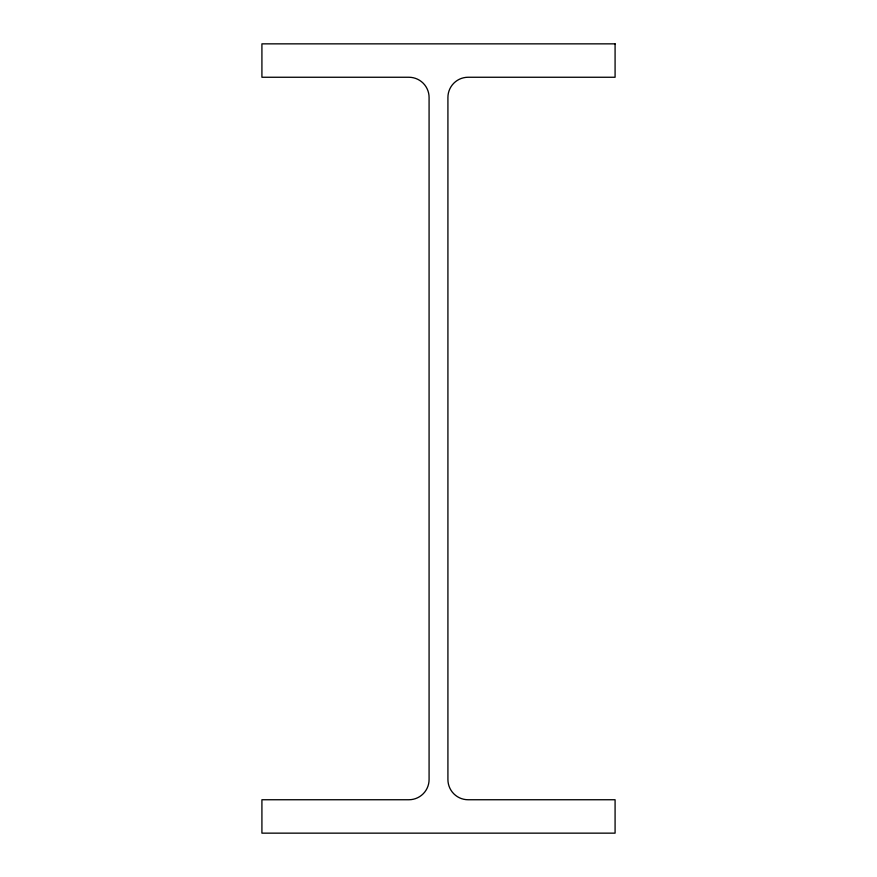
<?xml version="1.0" encoding="UTF-8"?>
<svg xmlns="http://www.w3.org/2000/svg" width="877" height="877" viewBox="0 0 877 877"><rect width="100%" height="100%" fill="white"/><g stroke="black" fill="none" stroke-linecap="round" stroke-linejoin="round"><path stroke-width="1.32" d="M615.084 43.85L261.916 43.85L261.916 77.253L408.879 77.253A20.215 20.215 0 0 1 429.083 97.468L429.083 779.532A20.215 20.215 0 0 1 408.879 799.747L261.916 799.747L261.916 833.15L615.084 833.15L615.084 799.747L468.121 799.747A20.215 20.215 0 0 1 447.917 779.532L447.917 97.468A20.215 20.215 0 0 1 468.121 77.253L615.084 77.253L615.084 43.85"/></g></svg>
